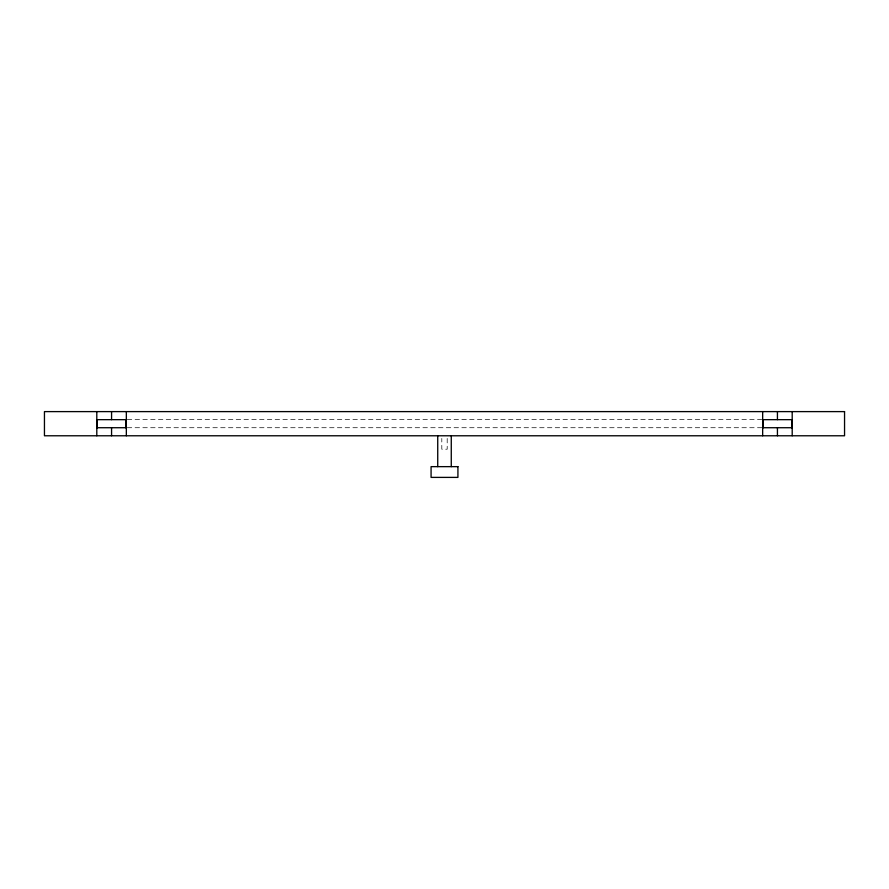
<?xml version="1.0" encoding="UTF-8"?>
<svg xmlns="http://www.w3.org/2000/svg" width="889" height="889" viewBox="0 0 889 889"><rect width="100%" height="100%" fill="white"/><g stroke="black" fill="none" stroke-linecap="round" stroke-linejoin="round"><path stroke-width="0.67" stroke-dasharray="4.45 3.33" d="M127.305 419.664L761.695 419.664M127.305 427.72L762.662 427.72M447.2 438.455L447.2 449.201L441.8 449.201L441.8 438.455"/><path stroke-width="1.33" d="M96.801 419.664L126.338 419.664M762.662 419.664L792.199 419.664M96.801 427.72L126.338 427.72M762.662 427.72L792.199 427.72M792.199 411.607L792.199 435.777M791.855 419.664L791.855 427.72M777.431 411.607L777.431 419.664M777.431 427.72L777.431 435.777M762.995 419.664L762.995 427.72M762.662 411.607L762.662 435.777M451.268 435.777L451.268 466.647M437.732 435.777L437.732 466.647M126.338 411.607L126.338 435.777M126.005 419.664L126.005 427.72M111.57 411.607L111.57 419.664M111.57 427.72L111.57 435.777M97.145 419.664L97.145 427.72M96.801 411.607L96.801 435.777M844.55 411.607L44.45 411.607L44.45 435.777L844.55 435.777L844.55 411.607M457.924 466.647L431.076 466.647L431.076 477.393L457.924 477.393L457.924 466.647"/></g></svg>
